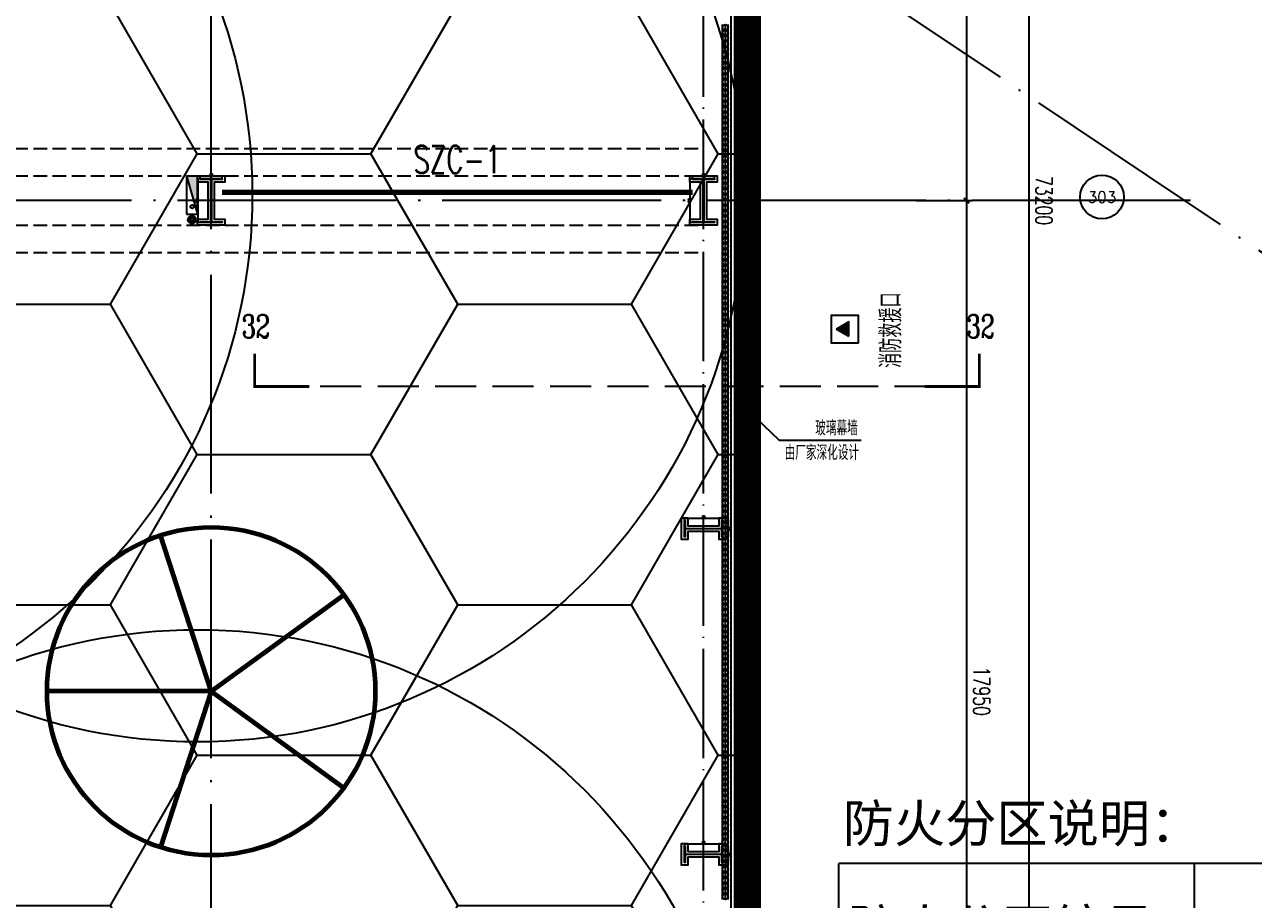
# Model space of a CAD drawing. Extents: x -821772 to -21949, y 506164 to 1049594.
# Drawn here: x -141266 to -118800, y 572038 to 588039 of the extents above; entities that cross this region are included whole.
import ezdxf
from ezdxf.enums import TextEntityAlignment as Align
from ezdxf.xclip import XClip

# ---------------------------------------------------------------- set-up
doc = ezdxf.new("R2010")
doc.units = 0
doc.header["$LTSCALE"] = 1000
doc.header["$MEASUREMENT"] = 0
doc.header["$XCLIPFRAME"] = 2
for name, pattern in [('10平面20250807_t3$0$CENTER', [2, 1.25, -0.25, 0.25, -0.25]), ('10平面20250807_t3$0$DASH', [0.35, 0.25, -0.1]), ('10平面20250807_t3$0$DOTE', [2.42, 2, -0.2, 0.02, -0.2]), ('DASH', [0.35, 0.25, -0.1])]:
    doc.linetypes.add(name, pattern=pattern)
doc.layers.get('Defpoints').update_dxf_attribs({"color": 210})
for name, color, linetype, lineweight in [('1-防火分区线', 201, 'DASH', 50), ('10平面20250807_t3$0$LG-ZF消防', 1, 'Continuous', 60), ('10平面20250807_t3$0$THIN', 8, 'Continuous', 0), ('10平面20250807_t3$0$柱间支撑', 8, '10平面20250807_t3$0$CENTER', 0)]:
    doc.layers.add(name, color=color, linetype=linetype, lineweight=lineweight)
for name, color, linetype in [('10平面20250807_t3$0$A-AXIS-D', 8, 'Continuous'), ('10平面20250807_t3$0$A-AXIS-DOTE', 8, '10平面20250807_t3$0$DOTE'), ('10平面20250807_t3$0$A-AXIS-DP', 8, 'Continuous'), ('10平面20250807_t3$0$A-AXIS-SYMB', 8, 'Continuous'), ('10平面20250807_t3$0$A-HATCH-2', 8, 'Continuous'), ('10平面20250807_t3$0$A-HRAIL', 8, 'Continuous'), ('10平面20250807_t3$0$A-LIN-V', 8, 'Continuous'), ('10平面20250807_t3$0$A-TEXT', 8, 'Continuous'), ('10平面20250807_t3$0$A-WINDOW', 8, 'Continuous'), ('10平面20250807_t3$0$AS-COLN', 8, 'Continuous'), ('10平面20250807_t3$0$AS-WALL', 8, 'Continuous'), ('10平面20250807_t3$0$AS-结构边线层', 8, 'Continuous'), ('10平面20250807_t3$0$CURTWALL', 8, 'Continuous'), ('10平面20250807_t3$0$DIM_SYMB', 8, 'Continuous'), ('10平面20250807_t3$0$PUB_TEXT', 8, 'Continuous'), ('10平面20250807_t3$0$RP-N2-01$0$$0$A-WIND-J', 8, 'Continuous'), ('10平面20250807_t3$0$RP-N2-01$0$A-WIND-J', 8, 'Continuous'), ('10平面20250807_t3$0$SB_ZF消火栓', 10, 'Continuous'), ('10平面20250807_t3$0$SB_ZF消火栓M', 10, 'Continuous'), ('PUB_HATCH', 8, 'Continuous'), ('SPACE', 7, 'Continuous')]:
    doc.layers.add(name, color=color, linetype=linetype)
doc.styles.add('10平面20250807_t3$0$_TCH_AXIS', font='COMPLEX', dxfattribs={"bigfont": 'GBCBIG'})
doc.styles.add('10平面20250807_t3$0$_TCH_DIM', font='SIMPLEX', dxfattribs={"bigfont": 'GBCBIG'})
doc.styles.add('10平面20250807_t3$0$_TCH_DIM_T3', font='SIMPLEX', dxfattribs={"width": 0.705882, "bigfont": 'GBCBIG'})
doc.styles.add('10平面20250807_t3$0$_TCH_LABEL', font='COMPLEX', dxfattribs={"bigfont": 'GBCBIG'})
doc.styles.add('10平面20250807_t3$0$A-DIM_T3', font='SIMPLEX', dxfattribs={"width": 0.705882, "bigfont": 'GBCBIG'})
doc.styles.add('10平面20250807_t3$0$TSSD_Rein', font='tj-romans1.shx', dxfattribs={"width": 0.7, "bigfont": 'tj-hztxt.shx'})
doc.styles.add('分区$0$黑体', font='')
doc.styles.get('分区$0$黑体').set_extended_font_data('SimHei')
doc.dimstyles.new('10平面20250807_t3$0$_TCH_ARCH&&10', dxfattribs={"dimtxt": 29.75, "dimasz": 10, "dimexe": 10, "dimexo": 10, "dimgap": 12.625, "dimtad": 1, "dimdec": 0, "dimzin": 0, "dimdsep": 46, "dimtxsty": '10平面20250807_t3$0$_TCH_DIM_T3', "dimblk": '10平面20250807_t3$0$_ArchTick', "dimcen": 0.09, "dimclrt": 7, "dimazin": 2, "dimtfac": 1, "dimtdec": 0, "dimtix": 1, "dimtmove": 2, "dimatfit": 3, "dimfxl": 0, "dimtolj": 1, "dimtzin": 0, "dimarcsym": 0})
doc.dimstyles.new('10平面20250807_t3$0$_TCH_ARCH&&100', dxfattribs={"dimtxt": 297.5, "dimasz": 100, "dimexe": 100, "dimexo": 100, "dimgap": 126.25, "dimtad": 1, "dimdec": 0, "dimzin": 0, "dimdsep": 46, "dimtxsty": '10平面20250807_t3$0$_TCH_DIM_T3', "dimblk": '10平面20250807_t3$0$_ArchTick', "dimcen": 0.09, "dimclrt": 7, "dimazin": 2, "dimtfac": 1, "dimtdec": 0, "dimtix": 1, "dimtmove": 2, "dimatfit": 3, "dimfxl": 0, "dimtolj": 1, "dimtzin": 0, "dimarcsym": 0})
doc.dimstyles.new('10平面20250807_t3$0$A-DIM&&100', dxfattribs={"dimtxt": 297.5, "dimasz": 100, "dimexe": 100, "dimexo": 100, "dimgap": 126.25, "dimtad": 1, "dimdec": 0, "dimzin": 0, "dimdsep": 46, "dimtxsty": '10平面20250807_t3$0$A-DIM_T3', "dimblk": '10平面20250807_t3$0$_ArchTick', "dimcen": 0.09, "dimclrt": 7, "dimazin": 2, "dimtfac": 1, "dimtdec": 0, "dimtix": 1, "dimtmove": 2, "dimatfit": 3, "dimfxl": 0, "dimtolj": 1, "dimtzin": 0, "dimarcsym": 0})

# ---------------------------------------------------------------- blocks, each defined once
blk = doc.blocks.new('121342115423wertwert')
for p, q in [((2764085, 1921579), (2764085, 1931579)), ((2770585, 1921579), (2770585, 1931579)), ((2775085, 1921579), (2775085, 1931579)), ((2781585, 1931579), (2781585, 1921579)), ((2785585, 1931579), (2785585, 1921579))]:
    blk.add_line(p, q)
for points in [[(2785585, 1931579), (2764085, 1931579)], [(2785585, 1929579), (2764085, 1929579)], [(2785585, 1927579), (2764085, 1927579)], [(2785585, 1925579), (2764085, 1925579)], [(2785585, 1923579), (2764085, 1923579)], [(2785585, 1921579), (2764085, 1921579)]]:
    blk.add_lwpolyline(points)
at = {"style": '分区$0$黑体'}
for s, height, p in [('防火分区说明：', 686.6, (2764153, 1931970)), ('防火分区编号：', 686.6, (2764248, 1930053)), ('防火分区性质：', 686.6, (2775298, 1930053)), ('2', 344, (2774808, 1928647)), ('2', 344, (2781186, 1928647)), ('防火分区面积', 686.6, (2764350, 1927988)), ('m', 1144, (2774075, 1927827)), ('应≤', 686.6, (2775484, 1927988)), ('m', 1144, (2780452, 1927827)), ('疏散人员密度', 686.6, (2764350, 1926264)), ('本建筑总层数', 686.6, (2775400, 1926234)), ('层', 687, (2784454, 1926176)), ('预估疏散人数', 686.6, (2764366, 1924299)), ('百人疏散宽度', 686.6, (2775339, 1924299)), ('m', 1144, (2784513, 1924241)), ('人', 687, (2773967, 1924284)), ('m', 1144, (2774164, 1922234)), ('需要疏散宽度', 686.6, (2764336, 1922197)), ('现有疏散宽度', 686.6, (2775384, 1922197)), ('m', 1144, (2784513, 1922149))]:
    blk.add_text(s, height=height, dxfattribs=at).set_placement(p)
at = {"layer": 'SPACE', "color": 4, "style": '分区$0$黑体'}
blk.add_text('1.0', height=686.6, dxfattribs=at).set_placement((2782528, 1924165))
blk = doc.blocks.new('10平面20250807_t3$0$_ArchTick')
at = {"color": 0, "linetype": 'ByBlock', "const_width": 0.4}
blk.add_lwpolyline([(-0.5, -0.5), (0.5, 0.5)], dxfattribs=at)
blk = doc.blocks.new('*D9969')
at = {"layer": '10平面20250807_t3$0$A-AXIS-D', "color": 0, "lineweight": -2}
for p, q in [((95776, -202050), (96792, -202050)), ((96692, -202050), (96692, -220000)), ((95776, -220000), (96792, -220000))]:
    blk.add_line(p, q, dxfattribs=at)
at = {"layer": 'Defpoints', "color": 0}
for p in [(95676, -202050), (95676, -220000), (96692, -220000)]:
    blk.add_point(p, dxfattribs=at)
at = {"layer": '10平面20250807_t3$0$A-AXIS-D', "color": 0, "lineweight": -2, "xscale": 100, "yscale": 100, "zscale": 100}
for p, rotation in [((96692, -202050), 90), ((96692, -220000), 270)]:
    blk.add_blockref('10平面20250807_t3$0$_ArchTick', p, dxfattribs=dict(at, rotation=rotation))
at = {"layer": '10平面20250807_t3$0$A-AXIS-D', "color": 7, "insert": (96967, -211025), "char_height": 297.5, "attachment_point": 5, "rotation": 270, "style": '10平面20250807_t3$0$A-DIM_T3'}
blk.add_mtext('\\A1;17950', dxfattribs=at)
blk = doc.blocks.new('*D9970')
at = {"layer": '10平面20250807_t3$0$A-AXIS-D', "color": 0, "lineweight": -2}
for p, q in [((95776, -220000), (96792, -220000)), ((96692, -220000), (96692, -237950)), ((95776, -237950), (96792, -237950))]:
    blk.add_line(p, q, dxfattribs=at)
at = {"layer": 'Defpoints', "color": 0}
for p in [(95676, -220000), (95676, -237950), (96692, -237950)]:
    blk.add_point(p, dxfattribs=at)
at = {"layer": '10平面20250807_t3$0$A-AXIS-D', "color": 0, "lineweight": -2, "xscale": 100, "yscale": 100, "zscale": 100}
for p, rotation in [((96692, -220000), 90), ((96692, -237950), 270)]:
    blk.add_blockref('10平面20250807_t3$0$_ArchTick', p, dxfattribs=dict(at, rotation=rotation))
at = {"layer": '10平面20250807_t3$0$A-AXIS-D', "color": 7, "insert": (96967, -228975), "char_height": 297.5, "attachment_point": 5, "rotation": 270, "style": '10平面20250807_t3$0$A-DIM_T3'}
blk.add_mtext('\\A1;17950', dxfattribs=at)
blk = doc.blocks.new('*D10047')
at = {"layer": '10平面20250807_t3$0$A-AXIS-D', "color": 0, "lineweight": -2}
for p, q in [((96036, -183400), (97932, -183400)), ((97832, -183400), (97832, -256600)), ((96036, -256600), (97932, -256600))]:
    blk.add_line(p, q, dxfattribs=at)
at = {"layer": 'Defpoints', "color": 0}
for p in [(95936, -183400), (95936, -256600), (97832, -256600)]:
    blk.add_point(p, dxfattribs=at)
at = {"layer": '10平面20250807_t3$0$A-AXIS-D', "color": 0, "lineweight": -2, "xscale": 100, "yscale": 100, "zscale": 100}
for p, rotation in [((97832, -183400), 90), ((97832, -256600), 270)]:
    blk.add_blockref('10平面20250807_t3$0$_ArchTick', p, dxfattribs=dict(at, rotation=rotation))
at = {"layer": '10平面20250807_t3$0$A-AXIS-D', "color": 7, "insert": (98107, -220000), "char_height": 297.5, "attachment_point": 5, "rotation": 270, "style": '10平面20250807_t3$0$_TCH_DIM_T3'}
blk.add_mtext('\\A1;73200', dxfattribs=at)
blk = doc.blocks.new('10平面20250807_t3$0$43243')
at = {"layer": '10平面20250807_t3$0$AS-结构边线层'}
blk.add_lwpolyline([(-155994, 548520), (-146454, 548520), (-146454, 549070), (-144354, 549070), (-144354, 548520), (-128354, 548520), (-128354, 548810), (-128054, 548810), (-128054, 561350), (-131054, 561350), (-131054, 565490), (-128054, 565490), (-128054, 594490), (-131055, 594490), (-131055, 601390), (-128054, 601390), (-128054, 621120), (-128354, 621120), (-144354, 621120), (-144354, 620570), (-146454, 620570), (-146454, 621120), (-155994, 621120)], dxfattribs=at)
blk = doc.blocks.new('10平面20250807_t3$0$4324324')
at = {"layer": '10平面20250807_t3$0$A-HATCH-2', "linetype": '10平面20250807_t3$0$DASH'}
for p, q in [((-294754.2, 585770.1), (-128854.2, 585770.1)), ((-294754.2, 585270.1), (-128854.2, 585270.1)), ((-307354.2, 584369.9), (-128854.2, 584369.9)), ((-307354.2, 583869.9), (-128854.2, 583869.9))]:
    blk.add_line(p, q, dxfattribs=at)
blk = doc.blocks.new('10平面20250807_t3$0$w4324324')
at = {"layer": '10平面20250807_t3$0$A-HATCH-2', "lineweight": 60}
for q in [(-1694760, 686605), (-1697614, 684532), (-1691907, 684532), (-1696524, 681178), (-1692997, 681178)]:
    blk.add_line((-1694760, 683605), q, dxfattribs=at)
blk.add_circle((-1694760, 683605), 3000, dxfattribs=at)
blk = doc.blocks.new('10平面20250807_t3$0$342343')
at = {"layer": '10平面20250807_t3$0$A-LIN-V'}
blk.add_blockref('10平面20250807_t3$0$w4324324', (1048660, -62444), dxfattribs=at)
blk = doc.blocks.new('*D10492')
at = {"layer": '10平面20250807_t3$0$A-AXIS-DP', "color": 0, "lineweight": -2}
for p, q in [((-165054, 621030), (-165054, 621079)), ((-165054, 621069), (-164654, 621069)), ((-164654, 621030), (-164654, 621079))]:
    blk.add_line(p, q, dxfattribs=at)
at = {"layer": 'Defpoints', "color": 0}
for p in [(-165054, 621020), (-164654, 621069), (-164654, 621020)]:
    blk.add_point(p, dxfattribs=at)
at = {"layer": '10平面20250807_t3$0$A-AXIS-DP', "color": 0, "lineweight": -2, "xscale": 10, "yscale": 10, "zscale": 10, "rotation": 180}
blk.add_blockref('10平面20250807_t3$0$_ArchTick', (-165054, 621069), dxfattribs=at)
at = {"layer": '10平面20250807_t3$0$A-AXIS-DP', "color": 0, "lineweight": -2, "xscale": 10, "yscale": 10, "zscale": 10}
blk.add_blockref('10平面20250807_t3$0$_ArchTick', (-164654, 621069), dxfattribs=at)
at = {"layer": '10平面20250807_t3$0$A-AXIS-DP', "color": 7, "insert": (-164854, 621096), "char_height": 29.8, "attachment_point": 5, "style": '10平面20250807_t3$0$_TCH_DIM_T3'}
blk.add_mtext('\\A1;400', dxfattribs=at)
blk = doc.blocks.new('*D10493')
at = {"layer": '10平面20250807_t3$0$A-AXIS-DP', "color": 0, "lineweight": -2}
for p, q in [((-165064, 621020), (-165105, 621020)), ((-165095, 620220), (-165095, 621020)), ((-165064, 620220), (-165105, 620220))]:
    blk.add_line(p, q, dxfattribs=at)
at = {"layer": 'Defpoints', "color": 0}
for p in [(-165095, 621020), (-165054, 621020), (-165054, 620220)]:
    blk.add_point(p, dxfattribs=at)
at = {"layer": '10平面20250807_t3$0$A-AXIS-DP', "color": 0, "lineweight": -2, "xscale": 10, "yscale": 10, "zscale": 10}
for p, rotation in [((-165095, 621020), 90), ((-165095, 620220), 270)]:
    blk.add_blockref('10平面20250807_t3$0$_ArchTick', p, dxfattribs=dict(at, rotation=rotation))
at = {"layer": '10平面20250807_t3$0$A-AXIS-DP', "color": 7, "insert": (-165123, 620620), "char_height": 29.8, "attachment_point": 5, "rotation": 90, "style": '10平面20250807_t3$0$_TCH_DIM_T3'}
blk.add_mtext('\\A1;800', dxfattribs=at)
blk = doc.blocks.new('*D10488')
at = {"layer": '10平面20250807_t3$0$A-AXIS-DP', "color": 0, "lineweight": -2}
for p, q in [((-195790, 766880), (-195790, 766929)), ((-195790, 766919), (-195490, 766919)), ((-195490, 766880), (-195490, 766929))]:
    blk.add_line(p, q, dxfattribs=at)
at = {"layer": 'Defpoints', "color": 0}
for p in [(-195790, 766870), (-195490, 766919), (-195490, 766870)]:
    blk.add_point(p, dxfattribs=at)
at = {"layer": '10平面20250807_t3$0$A-AXIS-DP', "color": 0, "lineweight": -2, "xscale": 10, "yscale": 10, "zscale": 10, "rotation": 180}
blk.add_blockref('10平面20250807_t3$0$_ArchTick', (-195790, 766919), dxfattribs=at)
at = {"layer": '10平面20250807_t3$0$A-AXIS-DP', "color": 0, "lineweight": -2, "xscale": 10, "yscale": 10, "zscale": 10}
blk.add_blockref('10平面20250807_t3$0$_ArchTick', (-195490, 766919), dxfattribs=at)
at = {"layer": '10平面20250807_t3$0$A-AXIS-DP', "color": 7, "insert": (-195640, 766946), "char_height": 29.8, "attachment_point": 5, "style": '10平面20250807_t3$0$_TCH_DIM_T3'}
blk.add_mtext('\\A1;300', dxfattribs=at)
blk = doc.blocks.new('*D10489')
at = {"layer": '10平面20250807_t3$0$A-AXIS-DP', "color": 0, "lineweight": -2}
for p, q in [((-195800, 766820), (-195841, 766820)), ((-195831, 766120), (-195831, 766820)), ((-195800, 766120), (-195841, 766120))]:
    blk.add_line(p, q, dxfattribs=at)
at = {"layer": 'Defpoints', "color": 0}
for p in [(-195831, 766820), (-195790, 766820), (-195790, 766120)]:
    blk.add_point(p, dxfattribs=at)
at = {"layer": '10平面20250807_t3$0$A-AXIS-DP', "color": 0, "lineweight": -2, "xscale": 10, "yscale": 10, "zscale": 10}
for p, rotation in [((-195831, 766820), 90), ((-195831, 766120), 270)]:
    blk.add_blockref('10平面20250807_t3$0$_ArchTick', p, dxfattribs=dict(at, rotation=rotation))
at = {"layer": '10平面20250807_t3$0$A-AXIS-DP', "color": 7, "insert": (-195859, 766470), "char_height": 29.8, "attachment_point": 5, "rotation": 90, "style": '10平面20250807_t3$0$_TCH_DIM_T3'}
blk.add_mtext('\\A1;700', dxfattribs=at)
blk = doc.blocks.new('10平面20250807_t3$0$RP-N2-01$0$$0$xfjy')
at = {"layer": '10平面20250807_t3$0$RP-N2-01$0$$0$A-WIND-J'}
h = blk.add_hatch(color=256, dxfattribs=at)
h.dxf.hatch_style = 1
h.paths.add_polyline_path([(1141876, -26214), (1142135, -26214), (1142005, -25989)])
at = {"layer": '10平面20250807_t3$0$RP-N2-01$0$$0$A-WIND-J', "const_width": 25}
blk.add_lwpolyline([(1141755, -25889), (1141755, -26389), (1142255, -26389), (1142255, -25889)], close=True, dxfattribs=at)
at = {"layer": '10平面20250807_t3$0$RP-N2-01$0$$0$A-WIND-J'}
for points in [[(1141755, -26389), (1142255, -26389), (1142255, -25889), (1141755, -25889)], [(1141876, -26214), (1142135, -26214), (1142005, -25989)]]:
    blk.add_lwpolyline(points, close=True, dxfattribs=at)
blk = doc.blocks.new('10平面20250807_t3$0$RP-N2-01$0$xfjy')
at = {"layer": '10平面20250807_t3$0$RP-N2-01$0$$0$A-WIND-J'}
blk.add_blockref('10平面20250807_t3$0$RP-N2-01$0$$0$xfjy', (0, 0), dxfattribs=at)
blk = doc.blocks.new('10平面20250807_t3$0$1232')
at = {"layer": '10平面20250807_t3$0$RP-N2-01$0$A-WIND-J', "rotation": 90}
blk.add_blockref('10平面20250807_t3$0$RP-N2-01$0$xfjy', (-152409, -559535, 0), dxfattribs=at)
at = {"layer": '10平面20250807_t3$0$A-TEXT', "style": '10平面20250807_t3$0$_TCH_DIM'}
blk.add_text('消防救援口', height=384.1, rotation=90, dxfattribs=at).set_placement((-125237, 581759, 0))
blk = doc.blocks.new('10平面20250807_t3$0$23124232432')
at = {"layer": '10平面20250807_t3$0$柱间支撑', "const_width": 100}
blk.add_lwpolyline([(-129054, 584970), (-137654, 584970)], dxfattribs=at)
at = {"layer": '10平面20250807_t3$0$THIN', "style": '10平面20250807_t3$0$TSSD_Rein', "width": 0.7}
blk.add_text('SZC-1', height=500, dxfattribs=at).set_placement((-133354, 585170), align=Align.BOTTOM_CENTER)
blk = doc.blocks.new('10平面20250807_t3$0$99平面图例外参$0$$LinePat$圆环')
for points in [[(0, 150), (300, 150)], [(0, 0), (300, 0)], [(0, -150), (300, -150)]]:
    blk.add_lwpolyline(points)
at = {"color": 0}
blk.add_circle((150, 0), 150, dxfattribs=at)
blk = doc.blocks.new('10平面20250807_t3$0$34242343243')
at = {"layer": '10平面20250807_t3$0$A-HRAIL', "xscale": 0.3333686689378101, "yscale": 0.3333333333333333, "zscale": 0.3333333333333333, "rotation": 90}
for p in [(-128454, 587939), (-128454, 587839), (-128454, 587739), (-128454, 587639), (-128454, 587539), (-128454, 587439), (-128454, 587339), (-128454, 587239), (-128454, 587139), (-128454, 587039), (-128454, 586939), (-128454, 586839), (-128454, 586739), (-128454, 586639), (-128454, 586539), (-128454, 586439), (-128454, 586339), (-128454, 586239), (-128454, 586139), (-128454, 586039), (-128454, 585939), (-128454, 585839), (-128454, 585739), (-128454, 585639), (-128454, 585539), (-128454, 585439), (-128454, 585339), (-128454, 585239), (-128454, 585139), (-128454, 585039), (-128454, 584939), (-128454, 584839), (-128454, 584739), (-128454, 584639), (-128454, 584539), (-128454, 584439), (-128454, 584339), (-128454, 584239), (-128454, 584139), (-128454, 584039), (-128454, 583939), (-128454, 583839), (-128454, 583739), (-128454, 583639), (-128454, 583539), (-128454, 583439), (-128454, 583339), (-128454, 583239), (-128454, 583139), (-128454, 583039), (-128454, 582939), (-128454, 582839), (-128454, 582739), (-128454, 582639), (-128454, 582539), (-128454, 582439), (-128454, 582339), (-128454, 582239), (-128454, 582139), (-128454, 582039), (-128454, 581939), (-128454, 581839), (-128454, 581739), (-128454, 581639), (-128454, 581539), (-128454, 581439), (-128454, 581339), (-128454, 581239), (-128454, 581139), (-128454, 581039), (-128454, 580939), (-128454, 580839), (-128454, 580739), (-128454, 580639), (-128454, 580539), (-128454, 580439), (-128454, 580339), (-128454, 580239), (-128454, 580139), (-128454, 580039), (-128454, 579938), (-128454, 579838), (-128454, 579738), (-128454, 579638), (-128454, 579538), (-128454, 579438), (-128454, 579338), (-128454, 579238), (-128454, 579138), (-128454, 579038), (-128454, 578938), (-128454, 578838), (-128454, 578738), (-128454, 578638), (-128454, 578538), (-128454, 578438), (-128454, 578338), (-128454, 578238), (-128454, 578138), (-128454, 578038), (-128454, 577938), (-128454, 577838), (-128454, 577738), (-128454, 577638), (-128454, 577538), (-128454, 577438), (-128454, 577338), (-128454, 577238), (-128454, 577138), (-128454, 577038), (-128454, 576938), (-128454, 576838), (-128454, 576738), (-128454, 576638), (-128454, 576538), (-128454, 576438), (-128454, 576338), (-128454, 576238), (-128454, 576138), (-128454, 576038), (-128454, 575938), (-128454, 575838), (-128454, 575738), (-128454, 575638), (-128454, 575538), (-128454, 575438), (-128454, 575338), (-128454, 575238), (-128454, 575138), (-128454, 575038), (-128454, 574938), (-128454, 574838), (-128454, 574738), (-128454, 574638), (-128454, 574538), (-128454, 574438), (-128454, 574338), (-128454, 574238), (-128454, 574138), (-128454, 574038), (-128454, 573938), (-128454, 573838), (-128454, 573738), (-128454, 573638), (-128454, 573538), (-128454, 573438), (-128454, 573338), (-128454, 573238), (-128454, 573138), (-128454, 573038), (-128454, 572938), (-128454, 572838), (-128454, 572738), (-128454, 572638), (-128454, 572538), (-128454, 572438), (-128454, 572338), (-128454, 572238), (-128454, 572138), (-128454, 572038)]:
    blk.add_blockref('10平面20250807_t3$0$99平面图例外参$0$$LinePat$圆环', p, dxfattribs=at)
blk = doc.blocks.new('10平面20250807_t3$0$A$C5D961328')
at = {"layer": '10平面20250807_t3$0$SB_ZF消火栓'}
blk.add_hatch(color=256, dxfattribs=at).paths.add_polyline_path([(0, 40), (700, 40), (700, 240)])
at = {"layer": '10平面20250807_t3$0$A-LIN-V', "ltscale": 500}
blk.add_circle((350, 40), 10001, dxfattribs=at)
at = {"layer": '10平面20250807_t3$0$SB_ZF消火栓'}
for p, q in [((700, 240), (0, 240)), ((0, 240), (0, 40)), ((700, 240), (0, 40)), ((700, 240), (700, 40)), ((0, 40), (700, 40))]:
    blk.add_line(p, q, dxfattribs=at)
at = {"layer": '10平面20250807_t3$0$SB_ZF消火栓', "color": 1}
blk.add_circle((140, 140), 32.5, dxfattribs=at)
blk = doc.blocks.new('10平面20250807_t3$0$we42342343234')
at = {"layer": '10平面20250807_t3$0$LG-ZF消防'}
blk.add_circle((-138204, 584470), 50, dxfattribs=at)
at = {"layer": '10平面20250807_t3$0$SB_ZF消火栓M', "rotation": 90}
for p in [(-147064, 584570), (-138064, 584570), (-138064, 566620)]:
    blk.add_blockref('10平面20250807_t3$0$A$C5D961328', p, dxfattribs=at)
blk = doc.blocks.new('10平面20250807_t3$0$234243242332')
at = {"layer": '10平面20250807_t3$0$SB_ZF消火栓'}
blk.add_blockref('10平面20250807_t3$0$we42342343234', (0, 0), dxfattribs=at)
blk = doc.blocks.new('10平面20250807_t3$0$dote')
at = {"layer": '10平面20250807_t3$0$A-AXIS-D'}
blk.add_circle((99166, -219935.7), 400, dxfattribs=at)
at = {"layer": '10平面20250807_t3$0$A-AXIS-DOTE'}
blk.add_line((91882.2, -264080), (91882.2, 36662.3), dxfattribs=at)
at = {"layer": '10平面20250807_t3$0$A-AXIS-DOTE', "ltscale": 2}
for p, q in [((82882.2, -264080), (82882.2, -167560.7)), ((73878.2, -202050), (103882.2, -222150)), ((100786.4, -220000), (-97273.6, -220000))]:
    blk.add_line(p, q, dxfattribs=at)
at = {"layer": '10平面20250807_t3$0$DIM_SYMB', "linetype": '10平面20250807_t3$0$DASH', "ltscale": 3}
blk.add_line((96126.4, -223400), (84476.4, -223400), dxfattribs=at)
at = {"layer": '10平面20250807_t3$0$DIM_SYMB', "const_width": 50}
for points in [[(83676.4, -222800), (83676.4, -223400), (84676.4, -223400)], [(95926.4, -223400), (96926.4, -223400), (96926.4, -222800)]]:
    blk.add_lwpolyline(points, dxfattribs=at)
at = {"layer": '10平面20250807_t3$0$PUB_TEXT', "style": '10平面20250807_t3$0$_TCH_AXIS'}
blk.add_text('303', height=206.28, dxfattribs=at).set_placement((98905.6, -220038.9), (99426.3, -220038.9), align=Align.FIT)
at = {"layer": '10平面20250807_t3$0$PUB_TEXT', "style": '10平面20250807_t3$0$_TCH_LABEL', "width": 0.705882}
for p in [(83440.7, -222512.5), (96690.7, -222512.5)]:
    blk.add_text('32', height=425, dxfattribs=at).set_placement(p)
at = {"layer": '10平面20250807_t3$0$A-AXIS-D'}
for base, p1, p2, dimstyle, picture, middle in [((97831.9, -256600.1), (95936.4, -183400), (95936.4, -256600.1), '10平面20250807_t3$0$_TCH_ARCH&&100', '*D10047', (98106.9, -220000)), ((96692.2, -220000), (95676.4, -202050), (95676.4, -220000), '10平面20250807_t3$0$A-DIM&&100', '*D9969', (96967.2, -211025)), ((96692.2, -237950), (95676.4, -220000), (95676.4, -237950), '10平面20250807_t3$0$A-DIM&&100', '*D9970', (96967.2, -228975))]:
    dim = blk.add_linear_dim(base=base, p1=p1, p2=p2, angle=270, dimstyle=dimstyle, override={"dimgap": 0}, dxfattribs=at)
    dim.commit()
    dim.dimension.update_dxf_attribs({"geometry": picture, "text_midpoint": middle, "dimtype": 129, "text_rotation": 270})
blk = doc.blocks.new('10平面20250807_t3$0$w42343243')
at = {"layer": '10平面20250807_t3$0$A-HATCH-2'}
blk.add_lwpolyline([(-165104.2, 621070), (-164604.2, 621070), (-164604.2, 620958), (-164800.2, 620958), (-164800.2, 620282), (-164604.2, 620282), (-164604.2, 620170), (-165104.2, 620170), (-165104.2, 620282), (-164908.2, 620282), (-164908.2, 620958), (-165104.2, 620958)], close=True, dxfattribs=at)
at = {"layer": '10平面20250807_t3$0$AS-COLN', "color": 3}
blk.add_lwpolyline([(-165054.2, 621020), (-164654.2, 621020), (-164654.2, 621008), (-164850.2, 621008), (-164850.2, 620232), (-164654.2, 620232), (-164654.2, 620220), (-165054.2, 620220), (-165054.2, 620232), (-164858.2, 620232), (-164858.2, 621008), (-165054.2, 621008)], close=True, dxfattribs=at)
at = {"layer": '10平面20250807_t3$0$A-AXIS-DP'}
for p1, p2, distance, picture, middle in [((-165054.2, 620220), (-165054.2, 621020), 41.2, '*D10493', (-165122.9, 620620)), ((-165054.2, 621020), (-164654.2, 621020), 48.8, '*D10492', (-164854.2, 621096.2))]:
    dim = blk.add_aligned_dim(p1=p1, p2=p2, distance=distance, dimstyle='10平面20250807_t3$0$_TCH_ARCH&&10', dxfattribs=at)
    dim.commit()
    dim.dimension.update_dxf_attribs({"geometry": picture, "text_midpoint": middle})
blk = doc.blocks.new('10平面20250807_t3$0$nt66')
at = {"layer": '10平面20250807_t3$0$A-HATCH-2'}
blk.add_lwpolyline([(-195840, 766870), (-195440, 766870), (-195440, 766758), (-195586, 766758), (-195586, 766182), (-195440, 766182), (-195440, 766070), (-195840, 766070), (-195840, 766182), (-195694, 766182), (-195694, 766758), (-195840, 766758)], close=True, dxfattribs=at)
at = {"layer": '10平面20250807_t3$0$AS-COLN'}
blk.add_lwpolyline([(-195790, 766820), (-195490, 766820), (-195490, 766808), (-195636, 766808), (-195636, 766132), (-195490, 766132), (-195490, 766120), (-195790, 766120), (-195790, 766132), (-195644, 766132), (-195644, 766808), (-195790, 766808)], close=True, dxfattribs=at)
at = {"layer": '10平面20250807_t3$0$A-AXIS-DP'}
for p1, p2, distance, picture, middle in [((-195790, 766120), (-195790, 766820), 41.2, '*D10489', (-195858.7, 766470)), ((-195790, 766870), (-195490, 766870), 48.8, '*D10488', (-195640, 766946.2))]:
    dim = blk.add_aligned_dim(p1=p1, p2=p2, distance=distance, dimstyle='10平面20250807_t3$0$_TCH_ARCH&&10', dxfattribs=at)
    dim.commit()
    dim.dimension.update_dxf_attribs({"geometry": picture, "text_midpoint": middle})
blk = doc.blocks.new('10平面20250807_t3$0$42343')
at = {"rotation": 270}
for p in [(-895324, 383180), (-895324, 377222)]:
    blk.add_blockref('10平面20250807_t3$0$nt66', p, dxfattribs=at)
at = {"layer": '10平面20250807_t3$0$A-WINDOW'}
for p in [(27000, -35800), (36000, -35800)]:
    blk.add_blockref('10平面20250807_t3$0$w42343243', p, dxfattribs=at)
blk = doc.blocks.new('10平面20250807_t3')
at = {"layer": '10平面20250807_t3$0$A-AXIS-SYMB'}
for p, q in [((-128045.2, 580988.2), (-127470, 580440)), ((-127470, 580440), (-125970, 580440))]:
    blk.add_line(p, q, dxfattribs=at)
at = {"layer": '10平面20250807_t3$0$A-AXIS-SYMB', "const_width": 32}
blk.add_lwpolyline([(-128056.8, 580999.2, 1), (-128033.6, 580977.1, 1)], format="xyb", close=True, dxfattribs=at)
at = {"layer": '10平面20250807_t3$0$CURTWALL'}
for p, q in [((-128354.2, 594340), (-128354.2, 565490)), ((-128254.2, 594340), (-128254.2, 565490)), ((-128154.2, 594340), (-128154.2, 565490)), ((-128054.2, 594340), (-128054.2, 565490))]:
    blk.add_line(p, q, dxfattribs=at)
blk.add_blockref('10平面20250807_t3$0$1232', (0, 0))
at = {"layer": '10平面20250807_t3$0$A-LIN-V', "rotation": 90}
blk.add_blockref('10平面20250807_t3$0$342343', (483306.5, 1221945), dxfattribs=at)
at = {"layer": '10平面20250807_t3$0$A-WINDOW'}
for name in ['10平面20250807_t3$0$43243', '10平面20250807_t3$0$42343', '10平面20250807_t3$0$4324324']:
    blk.add_blockref(name, (0, 0), dxfattribs=at)
at = {"layer": '10平面20250807_t3$0$AS-WALL'}
blk.add_blockref('10平面20250807_t3$0$dote', (-220736.4, 804820), dxfattribs=at)
at = {"layer": '10平面20250807_t3$0$DIM_SYMB'}
blk.add_blockref('10平面20250807_t3$0$34242343243', (0, 0), dxfattribs=at)
at = {"layer": '10平面20250807_t3$0$SB_ZF消火栓', "linetype": 'Continuous'}
blk.add_blockref('10平面20250807_t3$0$234243242332', (0, 0), dxfattribs=at)
at = {"layer": '10平面20250807_t3$0$柱间支撑'}
blk.add_blockref('10平面20250807_t3$0$23124232432', (0, 0), dxfattribs=at)
at = {"layer": '10平面20250807_t3$0$PUB_TEXT', "style": '10平面20250807_t3$0$_TCH_DIM'}
for s, p in [('玻璃幕墙', (-126810.6, 580524)), ('由厂家深化设计', (-127370.6, 580076))]:
    blk.add_text(s, height=270.07, dxfattribs=at).set_placement(p)

msp = doc.modelspace()

# ---------------------------------------------------------------- block references
at = {"ltscale": 100}
ref = msp.add_blockref('10平面20250807_t3', (0, 0), dxfattribs=at)
XClip(ref).set_block_clipping_path([(-386212.6353242097, 506163.79756496), (-21948.7593967821, 884998.2285294847)])

# ---------------------------------------------------------------- next in the draw order: hatches: boundary and pattern name
at = {"layer": 'PUB_HATCH', "ltscale": 5000}
h = msp.add_hatch(dxfattribs=at)
h.set_pattern_fill('HONEY', color=8, scale=2000)
h.set_pattern_definition([(0, (0, 0), (4762.5, 2749.63), [3175, -6350]), (120, (0, 0), (-4762.499, 2749.631), [3175, -6350]), (60, (0, 0), (0.0006, 5499.261), [-6350, 3175])])
h.paths.add_polyline_path([(-252854.2, 548219.9), (-252854.2, 548720), (-254254.2, 548720), (-254254.2, 548219.9), (-313754.2, 548219.9), (-313754.2, 567383.2), (-296221.3, 621420), (-254254.2, 621420), (-254254.2, 620920), (-252854.2, 620920), (-252854.2, 621420), (-200254.2, 621420), (-200254.2, 620920), (-198854.2, 620920), (-198854.2, 621420), (-146254.2, 621420), (-146254.2, 620920), (-144854.2, 620920), (-144854.2, 621420), (-128054.2, 621420), (-128054.2, 548219.9), (-144854.2, 548219.9), (-144854.2, 548720), (-146254.2, 548720), (-146254.2, 548219.9), (-198854.2, 548219.9), (-198854.2, 548720), (-200254.2, 548720), (-200254.2, 548219.9)])

# ---------------------------------------------------------------- next in the draw order: linework, layer by layer
at = {"layer": '1-防火分区线', "color": 1, "linetype": 'DASH', "ltscale": 5, "const_width": 500}
msp.add_lwpolyline([(-198854.2, 621420), (-146254.2, 621420), (-146254.2, 620920), (-144854.2, 620920), (-144854.2, 621420), (-128054.2, 621420), (-128054.2, 548219.9), (-144854.2, 548219.9), (-144854.2, 548720), (-146254.2, 548720), (-146254.2, 548219.9), (-198854.2, 548219.9)], dxfattribs=at)

# ---------------------------------------------------------------- next in the draw order: block references
at = {"layer": 'SPACE', "color": 4}
msp.add_blockref('121342115423wertwert', (-2890461.9, -1358883.1), dxfattribs=at)

doc.saveas('drawing.dxf')
